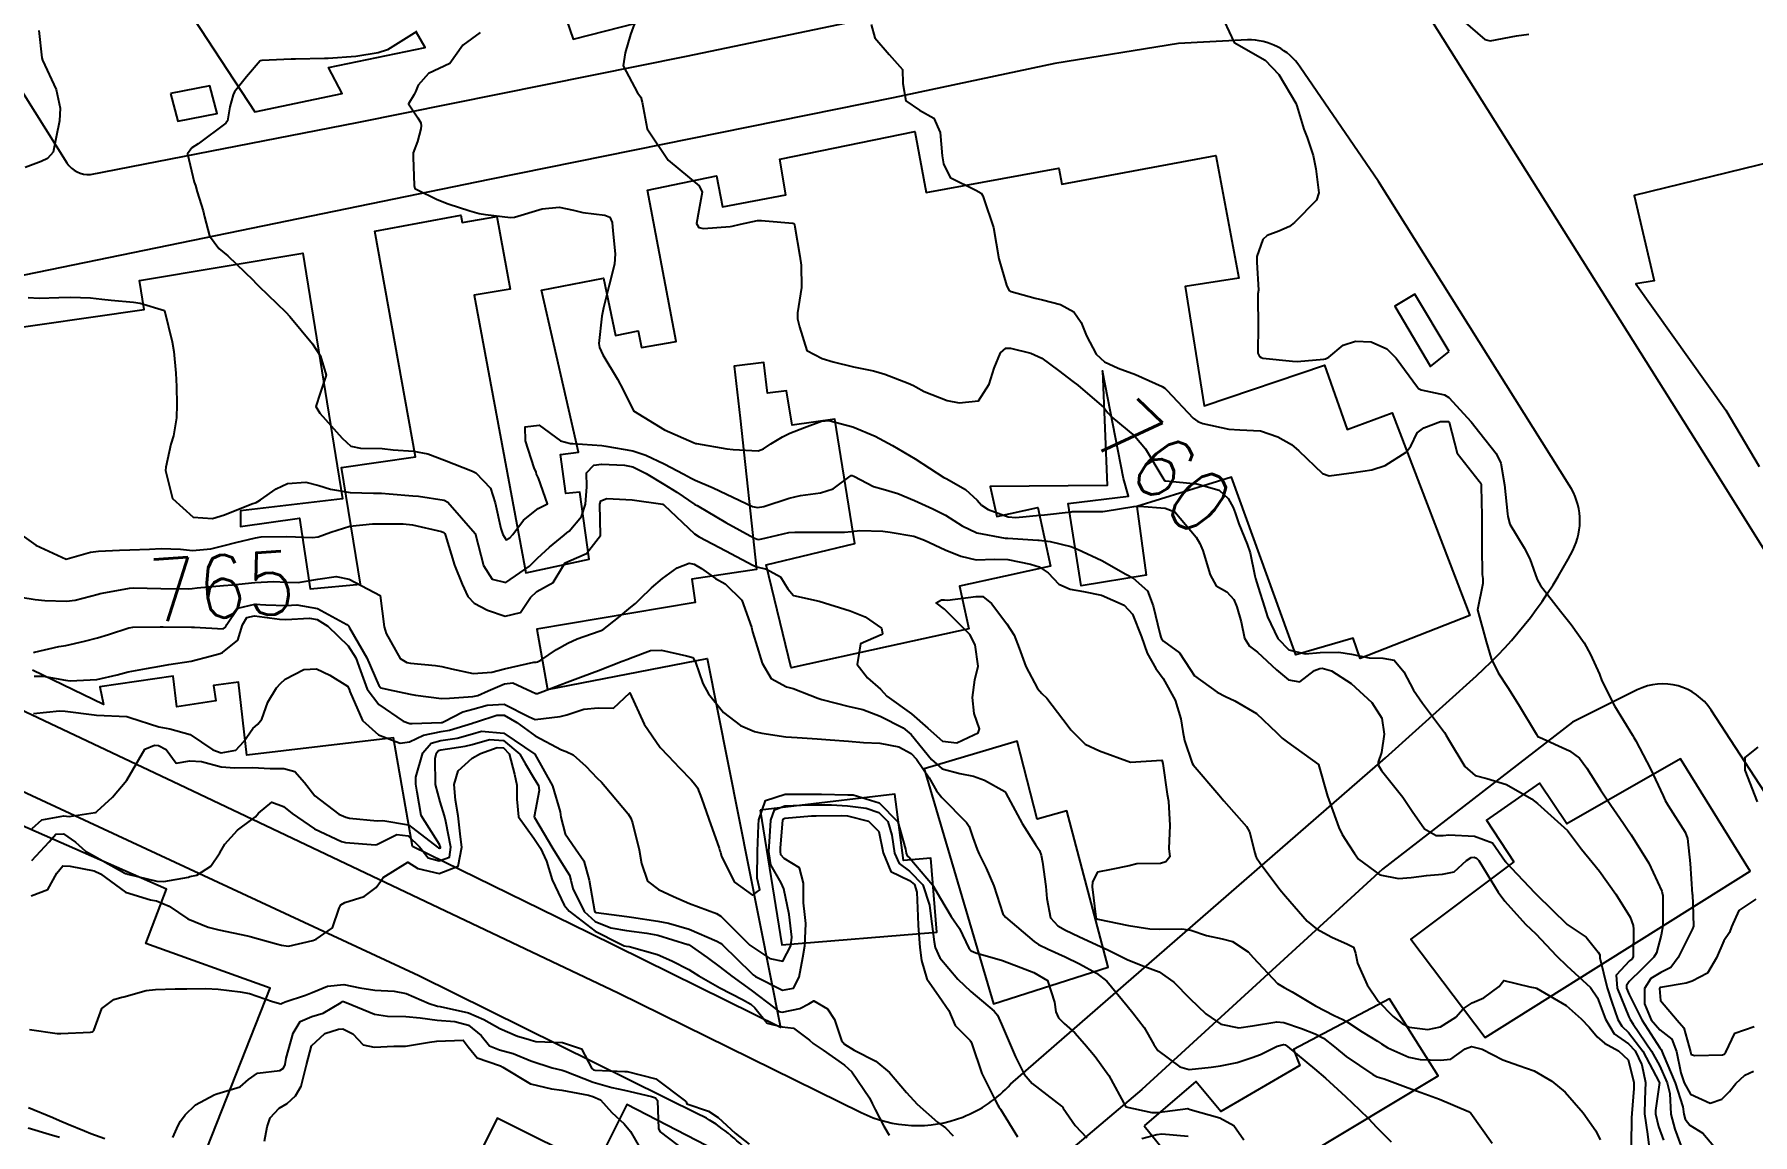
# Model space of a CAD drawing. Header units: metres. Extents: x 318500 to 325275, y 7408834 to 7428799.
# Drawn here: x 321971.7 to 322081.3, y 7422302.3 to 7422372.5 of the extents above; entities that cross this region are included whole.
import ezdxf
from ezdxf.enums import TextEntityAlignment as Align

# ---------------------------------------------------------------- set-up
doc = ezdxf.new("R2010")
doc.units = ezdxf.units.M
doc.header["$MEASUREMENT"] = 0
for name, color, linetype in [('Cotas', 45, 'Continuous'), ('Curvas de Nivel 1m', 11, 'Continuous'), ('Curvas de Nivel 5m', 15, 'Continuous'), ('Edificações', 30, 'Continuous'), ('Vias Primárias', 230, 'Continuous')]:
    doc.layers.add(name, color=color, linetype=linetype)
doc.styles.add('Style-STANDARD', font='STANDARD.shx')

msp = doc.modelspace()

# ---------------------------------------------------------------- linework, layer by layer
at = {"layer": 'Curvas de Nivel 1m', "flags": 128}
for points, elevation in [([(322025.08, 7422373.11), (322025.31, 7422372.26), (322026.21, 7422371.2), (322027.07, 7422370.24), (322027.09, 7422369.34), (322027.28, 7422368.24), (322028.16, 7422367.65), (322029.07, 7422367.13), (322029.48, 7422366.21), (322029.61, 7422364.73), (322029.69, 7422364.21), (322030.11, 7422363.35), (322031.74, 7422362.53), (322032.09, 7422362.35), (322032.2, 7422362.17), (322032.27, 7422361.99), (322032.88, 7422360.16), (322033.05, 7422359.16), (322033.22, 7422358.16), (322033.7, 7422356.47), (322033.86, 7422356.15), (322034.01, 7422356.07), (322035.53, 7422355.65), (322036, 7422355.53), (322037.14, 7422355.24), (322038, 7422354.77), (322038.47, 7422354.09), (322038.8, 7422353.25), (322039.42, 7422352.08), (322039.95, 7422351.58), (322040.83, 7422351.18), (322041.94, 7422350.77), (322043.64, 7422350.01), (322043.81, 7422349.9), (322043.93, 7422349.77), (322045.62, 7422347.99), (322045.91, 7422347.78), (322046.24, 7422347.65), (322047.9, 7422347.29), (322048.6, 7422347.25), (322049.9, 7422347.17), (322051.02, 7422346.8), (322051.89, 7422346.3), (322052.35, 7422345.9), (322053.86, 7422344.45), (322054.29, 7422344.31), (322055.87, 7422344.52), (322057.01, 7422344.7), (322057.87, 7422344.97), (322059.21, 7422345.81), (322059.5, 7422346.19), (322059.9, 7422347.04), (322060.33, 7422347.37), (322061.39, 7422347.78), (322061.91, 7422347.78), (322061.94, 7422347.74), (322062.45, 7422345.76), (322063.86, 7422343.97), (322063.96, 7422343.84), (322063.98, 7422343.75), (322063.99, 7422343.62), (322064.03, 7422341.75), (322064.03, 7422341.54), (322064.04, 7422339.75), (322064.06, 7422338.02), (322064.09, 7422337.75), (322064.09, 7422337.43), (322063.75, 7422335.75), (322064.3, 7422333.74), (322064.62, 7422332.65), (322065.07, 7422331.73), (322065.69, 7422330.79), (322066.38, 7422329.71), (322067.49, 7422327.84), (322067.59, 7422327.69), (322067.61, 7422327.66), (322067.64, 7422327.65), (322067.71, 7422327.62), (322069.63, 7422326.75), (322070.26, 7422326.3), (322070.73, 7422325.65), (322071.6, 7422324.27), (322072.03, 7422323.63), (322073.06, 7422322.12), (322073.41, 7422321.61), (322073.47, 7422321.52), (322073.56, 7422321.4), (322074.68, 7422319.6), (322075.51, 7422317.8), (322075.56, 7422317.59), (322075.57, 7422317.53), (322075.57, 7422315.59), (322075.47, 7422314.99), (322075.18, 7422313.87), (322075.01, 7422313.59), (322074.23, 7422312.82), (322073.44, 7422312.04), (322073.25, 7422311.79), (322073.26, 7422311.61), (322073.42, 7422311.21), (322074.23, 7422309.6), (322075.38, 7422307.81), (322075.48, 7422307.69), (322075.52, 7422307.59), (322075.59, 7422307.37), (322076.36, 7422305.57), (322076.85, 7422304.05), (322076.92, 7422303.57), (322077.01, 7422303.26), (322077.31, 7422302.88), (322078.13, 7422302.37), (322078.83, 7422301.54)], 759), ([(322047.6, 7422373.32), (322048.23, 7422371.96), (322050.21, 7422370.83), (322051.09, 7422369.92), (322052.17, 7422368.08), (322052.23, 7422367.91), (322052.67, 7422366.42), (322052.89, 7422365.9), (322053.27, 7422364.75), (322053.44, 7422363.89), (322053.63, 7422362.36), (322053.49, 7422361.89), (322052.08, 7422360.48), (322051.76, 7422360.22), (322051.07, 7422359.92), (322050.34, 7422359.65), (322050.06, 7422359.39), (322049.67, 7422358.31), (322049.68, 7422357.94), (322049.78, 7422356.16), (322049.75, 7422355.93), (322049.73, 7422355.65), (322049.77, 7422353.93), (322049.75, 7422352.14), (322049.84, 7422351.93), (322049.96, 7422351.85), (322050.06, 7422351.82), (322051.96, 7422351.62), (322052.25, 7422351.61), (322053.96, 7422351.76), (322054.06, 7422351.78), (322054.26, 7422351.88), (322055.18, 7422352.65), (322055.98, 7422352.91), (322056.96, 7422352.86), (322057.97, 7422352.41), (322058.57, 7422351.82), (322059.93, 7422349.97), (322060, 7422349.87), (322060.16, 7422349.8), (322061.64, 7422349.48), (322061.93, 7422349.31), (322063.36, 7422347.76), (322063.9, 7422347.04), (322064.94, 7422345.73), (322065.25, 7422345.11), (322065.48, 7422343.73), (322065.67, 7422341.89), (322065.69, 7422341.72), (322065.82, 7422341.22), (322066.74, 7422339.71), (322067.09, 7422339), (322067.56, 7422337.69), (322067.77, 7422337.3), (322069.06, 7422335.68), (322069.74, 7422334.82), (322070.55, 7422333.66), (322070.97, 7422332.91), (322071.53, 7422331.64), (322071.69, 7422331.23), (322072.49, 7422329.63), (322073.64, 7422327.76), (322073.73, 7422327.61), (322073.85, 7422327.39), (322074.8, 7422325.6), (322075.59, 7422323.89), (322075.73, 7422323.59), (322075.91, 7422323.26), (322077, 7422321.57), (322077.16, 7422321.17), (322077.33, 7422319.56), (322077.46, 7422317.61), (322077.47, 7422317.56), (322077.5, 7422316.99), (322077.53, 7422315.56), (322077.48, 7422315.4), (322076.56, 7422313.57), (322076.09, 7422312.94), (322075.45, 7422312.61), (322074.82, 7422312.22), (322074.4, 7422311.6), (322074.41, 7422310.61), (322074.84, 7422309.6), (322075.39, 7422308.95), (322076.16, 7422308.35), (322076.46, 7422307.57), (322076.72, 7422306.21), (322076.94, 7422305.57), (322077.34, 7422304.84), (322078.59, 7422304.28), (322079.34, 7422304.53), (322079.83, 7422305.03), (322080.23, 7422305.52), (322080.8, 7422306.07), (322081.36, 7422306.32)], 758), ([(322062.36, 7422373.77), (322064.23, 7422372.15), (322064.56, 7422372.07), (322066.24, 7422372.38), (322067.02, 7422372.49)], 757), ([(321971.96, 7422372.72), (321972.16, 7422370.97), (321972.2, 7422370.83), (321973.07, 7422368.96), (321973.34, 7422367.76), (321973.28, 7422366.95), (321973.08, 7422365.91), (321972.89, 7422364.96), (321972.52, 7422364.55), (321972.11, 7422364.37), (321971.1, 7422363.99)], 763), ([(321996.09, 7422372.65), (321994.21, 7422371.49), (321993.61, 7422371.29), (321992.2, 7422371.07), (321990.42, 7422370.94), (321990.2, 7422370.94), (321988.35, 7422370.9), (321988.2, 7422370.9), (321988.07, 7422370.89), (321986.2, 7422370.8), (321986.09, 7422370.78), (321985.21, 7422369.77), (321984.45, 7422368.81), (321984.36, 7422368.62), (321984.16, 7422367.85), (321984.01, 7422366.95), (321983.91, 7422366.81), (321982.13, 7422365.5), (321981.73, 7422365.24), (321981.46, 7422364.85), (321981.89, 7422363.04), (321981.96, 7422362.84), (321982.08, 7422362.42), (321982.45, 7422361.21), (321982.55, 7422360.83), (321982.86, 7422359.63), (321983.45, 7422358.82), (321984.03, 7422358.34), (321985.65, 7422356.79), (321985.82, 7422356.6), (321986.01, 7422356.41), (321987.72, 7422354.76), (321987.99, 7422354.48), (321989.42, 7422352.74), (321989.95, 7422351.95), (321990.3, 7422350.72), (321989.92, 7422349.59), (321989.65, 7422348.73), (321989.9, 7422348.31), (321991.33, 7422346.71), (321991.87, 7422346.19), (321992.5, 7422346.07), (321993.87, 7422346.06), (321994.57, 7422345.97), (321995.87, 7422345.89), (321996.79, 7422345.72), (321997.86, 7422345.31), (321999.64, 7422344.6), (321999.85, 7422344.49), (322000.79, 7422343.53), (322001.09, 7422342.58), (322001.45, 7422340.94), (322001.58, 7422340.57), (322001.79, 7422340.22), (322002.02, 7422340.34), (322002.2, 7422340.56), (322002.9, 7422341.47), (322003.83, 7422342.22), (322004.04, 7422342.32), (322004.42, 7422342.53), (322003.85, 7422344.16), (322003.73, 7422344.42), (322003.69, 7422344.54), (322003.58, 7422344.82), (322003.01, 7422346.55), (322003, 7422347.44), (322003.9, 7422347.54), (322005.26, 7422346.53), (322005.88, 7422346.37), (322006.03, 7422346.36), (322007.88, 7422346.24), (322008.15, 7422346.21), (322009.87, 7422345.91), (322010.7, 7422345.62), (322011.86, 7422345.08), (322013.12, 7422344.42), (322013.59, 7422344.16), (322013.85, 7422344.03), (322014.99, 7422343.54), (322015.84, 7422343.14), (322017.51, 7422342.36), (322017.83, 7422342.29), (322018.23, 7422342.35), (322019.84, 7422342.89), (322020.57, 7422343.05), (322021.84, 7422343.22), (322022.65, 7422343.48), (322023.74, 7422344.28), (322023.8, 7422344.33), (322023.85, 7422344.33), (322023.96, 7422344.28), (322025.21, 7422343.62), (322025.84, 7422343.46), (322026.78, 7422343.17), (322027.84, 7422342.73), (322029.01, 7422342.21), (322029.82, 7422341.8), (322030.88, 7422341.12), (322031.81, 7422340.67), (322033.61, 7422340.33), (322033.8, 7422340.32), (322035.71, 7422340.21), (322035.8, 7422340.2), (322036.5, 7422340.11), (322037.8, 7422339.8), (322038.24, 7422339.63), (322039.78, 7422338.91), (322041.32, 7422338.04), (322041.77, 7422337.8), (322042.7, 7422336.96), (322043.07, 7422336.02), (322043.49, 7422334.25), (322043.56, 7422334.01), (322043.6, 7422333.9), (322043.72, 7422333.76), (322044.74, 7422333.02), (322045.43, 7422331.98), (322045.69, 7422331.55), (322047.14, 7422330.51), (322047.67, 7422330.22), (322048.27, 7422329.95), (322049.66, 7422329.13), (322050.96, 7422327.91), (322051.3, 7422327.57), (322051.63, 7422327.31), (322053.62, 7422325.88), (322054.19, 7422323.87), (322054.53, 7422322.92), (322054.9, 7422321.86), (322055.11, 7422321.41), (322055.55, 7422320.77), (322055.9, 7422320.2), (322056.17, 7422319.84), (322057.53, 7422318.84), (322058.72, 7422318.61), (322059.52, 7422318.67), (322060.5, 7422318.81), (322061.53, 7422318.89), (322062.26, 7422319.03), (322063.05, 7422319.75), (322063.35, 7422319.95), (322063.54, 7422319.97), (322063.7, 7422319.91), (322063.84, 7422319.75), (322064.37, 7422318.89), (322065.07, 7422317.73), (322065.5, 7422317.17), (322066.82, 7422315.7), (322067.16, 7422315.37), (322067.47, 7422315.07), (322068.79, 7422313.68), (322069.45, 7422313.03), (322070.97, 7422311.65), (322071.42, 7422310.99), (322071.93, 7422309.63), (322072.47, 7422308.7), (322073.38, 7422308.07), (322073.82, 7422307.61), (322074.24, 7422306.73), (322074.47, 7422305.6), (322074.42, 7422304.51), (322074.41, 7422303.6), (322074.61, 7422302.29), (322074.69, 7422301.6)], 762), ([(322000.12, 7422372.6), (321999.03, 7422371.79), (321998.2, 7422370.62), (321996.84, 7422369.99), (321996.18, 7422369.24), (321996.01, 7422368.82), (321995.92, 7422368.65), (321995.55, 7422368.04), (321996.16, 7422367.16), (321996.35, 7422366.84), (321996.37, 7422366.65), (321996.35, 7422366.45), (321996.13, 7422365.64), (321995.85, 7422364.92), (321995.85, 7422364.65), (321995.91, 7422362.83), (321995.95, 7422362.65), (321996.04, 7422362.6), (321996.09, 7422362.58), (321997.39, 7422361.94), (321998.08, 7422361.66), (321999.47, 7422361.21), (322000.07, 7422361.05), (322000.46, 7422360.98), (322002.07, 7422360.8), (322002.32, 7422360.82), (322004.08, 7422361.34), (322005.16, 7422361.45), (322006.08, 7422361.25), (322006.68, 7422361.11), (322008.07, 7422360.95), (322008.4, 7422360.81), (322008.55, 7422360.48), (322008.6, 7422359.94), (322008.74, 7422358.48), (322008.7, 7422357.81), (322008.36, 7422356.48), (322008, 7422355.02), (322007.89, 7422354.49), (322007.7, 7422352.76), (322007.73, 7422352.49), (322007.95, 7422352.03), (322008.88, 7422350.48), (322009.25, 7422349.79), (322009.91, 7422348.46), (322011.89, 7422347.25), (322013.78, 7422346.41), (322013.88, 7422346.38), (322013.93, 7422346.36), (322015.87, 7422346.04), (322016.26, 7422345.99), (322017.87, 7422345.9), (322018.2, 7422346.03), (322018.66, 7422346.35), (322019.42, 7422346.8), (322019.89, 7422347.03), (322020.81, 7422347.4), (322021.9, 7422347.8), (322022.37, 7422347.83), (322023.9, 7422347.44), (322025.32, 7422346.83), (322025.88, 7422346.54), (322026.43, 7422346.24), (322027.87, 7422345.4), (322029.71, 7422344.2), (322029.85, 7422344.13), (322031.1, 7422343.44), (322031.84, 7422342.75), (322032.1, 7422342.44), (322032.53, 7422342.16), (322033.82, 7422341.7), (322034.31, 7422341.65), (322035.83, 7422341.79), (322036.12, 7422341.82), (322037.83, 7422342.01), (322037.9, 7422342.02), (322039.83, 7422342.03), (322039.86, 7422342.03), (322039.99, 7422342.06), (322041.83, 7422342.36), (322042.18, 7422342.38), (322043.83, 7422342.25), (322044.44, 7422342), (322045.81, 7422340.39), (322046.05, 7422339.99), (322046.24, 7422339.54), (322046.69, 7422337.98), (322047.09, 7422337.29), (322047.76, 7422336.91), (322048.21, 7422336.41), (322048.41, 7422335.95), (322048.68, 7422335), (322048.89, 7422333.94), (322049.21, 7422333.43), (322049.71, 7422333.06), (322050.94, 7422331.92), (322051.69, 7422331.28), (322052.42, 7422331.16), (322053.35, 7422331.89), (322053.7, 7422332.02), (322053.85, 7422332.03), (322054.45, 7422331.87), (322055.69, 7422331.05), (322057.02, 7422329.84), (322057.66, 7422328.85), (322057.81, 7422327.83), (322057.63, 7422326.66), (322057.42, 7422326.03), (322057.44, 7422325.83), (322057.62, 7422325.51), (322058.99, 7422323.81), (322059.58, 7422322.91), (322060.38, 7422321.79), (322061.12, 7422321.35), (322061.56, 7422321.35), (322061.93, 7422321.39), (322063.56, 7422321.31), (322064.71, 7422320.89), (322065.51, 7422319.72), (322065.54, 7422319.68), (322067.42, 7422317.69), (322067.51, 7422317.6), (322069.48, 7422315.67), (322070.69, 7422314.87), (322071.46, 7422313.92), (322071.56, 7422313.73), (322071.55, 7422313.64), (322071.56, 7422313.54), (322072.02, 7422311.63), (322072.33, 7422310.71), (322072.71, 7422309.62), (322072.97, 7422309.19), (322073.39, 7422308.78), (322074.3, 7422307.6), (322075.35, 7422305.61), (322075.36, 7422305.59), (322075.35, 7422305.45), (322075.1, 7422303.81), (322075.11, 7422303.59), (322075.31, 7422302.78), (322075.63, 7422301.91)], 761), ([(321971.29, 7422355.68), (321971.99, 7422355.64), (321973.25, 7422355.69), (321973.99, 7422355.7), (321975.26, 7422355.66), (321975.99, 7422355.59), (321976.59, 7422355.51), (321978, 7422355.39), (321978.43, 7422355.32), (321979.99, 7422354.86), (321980.48, 7422352.85), (321980.58, 7422352.23), (321980.7, 7422350.85), (321980.76, 7422350.01), (321980.78, 7422348.85), (321980.75, 7422348), (321980.56, 7422346.85), (321980.4, 7422346.33), (321980.08, 7422344.86), (321980.06, 7422344.64), (321980.49, 7422342.85), (321981.81, 7422341.66), (321983.04, 7422341.59), (321983.82, 7422341.82), (321985.55, 7422342.51), (321985.83, 7422342.61), (321985.95, 7422342.66), (321986.12, 7422342.78), (321987.12, 7422343.48), (321987.84, 7422343.82), (321989, 7422343.9), (321989.84, 7422343.7), (321990.58, 7422343.46), (321991.84, 7422343.25), (321993.32, 7422343.2), (321993.84, 7422343.19), (321994.32, 7422343.15), (321995.83, 7422343.04), (321996.2, 7422343.01), (321997.83, 7422342.75), (321998.06, 7422342.62), (321999.8, 7422340.63), (321999.82, 7422340.6), (321999.83, 7422340.57), (322000.34, 7422338.59), (322000.9, 7422337.72), (322001.76, 7422337.51), (322003.28, 7422338.55), (322003.52, 7422338.79), (322003.78, 7422339.05), (322004.56, 7422339.76), (322005.48, 7422340.52), (322005.66, 7422340.66), (322005.8, 7422340.77), (322006.6, 7422341.72), (322006.84, 7422342.5), (322006.93, 7422343.6), (322006.91, 7422344.5), (322007.37, 7422344.99), (322007.86, 7422345.06), (322009.34, 7422344.99), (322009.86, 7422344.88), (322010.71, 7422344.45), (322011.84, 7422343.78), (322012.68, 7422343.27), (322013.83, 7422342.48), (322013.87, 7422342.45), (322013.96, 7422342.41), (322015.81, 7422341.32), (322017.59, 7422340.36), (322017.8, 7422340.27), (322017.91, 7422340.25), (322018.37, 7422340.35), (322019.81, 7422340.68), (322020.2, 7422340.72), (322021.81, 7422340.71), (322023.38, 7422340.71), (322023.81, 7422340.75), (322024.35, 7422340.81), (322025.81, 7422340.78), (322026.28, 7422340.72), (322027.8, 7422340.45), (322028.47, 7422340.21), (322029.79, 7422339.59), (322030.79, 7422339.18), (322031.78, 7422338.95), (322032.94, 7422338.99), (322033.78, 7422338.96), (322035.23, 7422338.68), (322035.78, 7422338.51), (322036.36, 7422338.11), (322037.05, 7422337.39), (322037.76, 7422337.07), (322038.61, 7422336.93), (322039.76, 7422336.69), (322041.22, 7422336.05), (322041.74, 7422335.47), (322042.32, 7422334.03), (322042.69, 7422333), (322043.23, 7422332.02), (322043.69, 7422331.37), (322044.46, 7422330), (322044.83, 7422328.81), (322044.96, 7422327.99), (322045.07, 7422327.42), (322045.56, 7422325.98), (322045.62, 7422325.87), (322047.25, 7422323.96), (322047.58, 7422323.57), (322049.01, 7422321.94), (322049.21, 7422321.58), (322049.54, 7422320.24), (322049.62, 7422320.01), (322049.65, 7422319.93), (322049.88, 7422319.58), (322051.15, 7422317.91), (322051.5, 7422317.49), (322052.89, 7422315.89), (322053.48, 7422315.41), (322054.47, 7422314.86), (322055.47, 7422314.43), (322055.84, 7422314.22), (322055.97, 7422313.84), (322056.1, 7422313.2), (322056.71, 7422311.83), (322057.41, 7422310.79), (322058.37, 7422309.81), (322058.94, 7422309.35), (322059.39, 7422309.12), (322060.59, 7422308.98), (322061.39, 7422309.14), (322062.38, 7422309.76), (322062.85, 7422310.3), (322063.41, 7422310.68), (322064.16, 7422310.99), (322065.13, 7422311.72), (322065.26, 7422311.9), (322065.44, 7422312.11), (322067.1, 7422311.69), (322067.43, 7422311.64), (322067.51, 7422311.61), (322069.41, 7422310.5), (322070.36, 7422309.66), (322070.87, 7422309.12), (322071.39, 7422308.51), (322071.85, 7422308.1), (322072.76, 7422307.62), (322073.37, 7422307.04), (322073.73, 7422305.61), (322073.73, 7422305.22), (322073.59, 7422303.61), (322073.58, 7422303.34), (322073.55, 7422301.61)], 763), ([(321970.23, 7422340.99), (321971.78, 7422339.89), (321973.72, 7422338.99), (321973.77, 7422339), (321975.27, 7422339.44), (321975.78, 7422339.5), (321977.11, 7422339.57), (321977.78, 7422339.59), (321979.02, 7422339.63), (321979.78, 7422339.68), (321981.01, 7422339.62), (321981.78, 7422339.54), (321982.95, 7422339.65), (321983.79, 7422339.86), (321984.54, 7422340.05), (321985.79, 7422340.36), (321986.16, 7422340.41), (321987.8, 7422340.43), (321989.44, 7422340.38), (321989.8, 7422340.42), (321990.6, 7422340.72), (321991.81, 7422341.1), (321993.26, 7422341.24), (321993.81, 7422341.24), (321995.22, 7422341.25), (321995.81, 7422341.18), (321997.67, 7422340.75), (321997.8, 7422340.7), (321997.87, 7422340.62), (321997.92, 7422340.49), (321998.48, 7422338.61), (321998.97, 7422337.4), (321999.34, 7422336.6), (321999.74, 7422336.18), (322000.6, 7422335.73), (322001.73, 7422335.35), (322002.71, 7422335.58), (322003.33, 7422336.55), (322003.75, 7422336.93), (322004.79, 7422337.5), (322005.39, 7422338.52), (322005.55, 7422338.75), (322005.78, 7422338.87), (322006.92, 7422339.36), (322007.8, 7422340.49), (322007.77, 7422342.49), (322007.83, 7422342.72), (322008.2, 7422342.85), (322009.83, 7422342.78), (322011.78, 7422342.49), (322011.83, 7422342.47), (322011.85, 7422342.46), (322011.87, 7422342.44), (322013.8, 7422340.61), (322014.09, 7422340.41), (322015.79, 7422339.53), (322017.52, 7422338.61), (322017.77, 7422338.51), (322018.39, 7422338.35), (322019.29, 7422337.86), (322019.76, 7422337.1), (322020.11, 7422336.68), (322021.75, 7422336.3), (322023.74, 7422335.7), (322024.69, 7422335.31), (322025.73, 7422334.59), (322025.79, 7422334.25), (322025.77, 7422334.2), (322025.72, 7422334.16), (322024.4, 7422333.58), (322024.17, 7422332.27), (322024.83, 7422331.41), (322025.67, 7422330.7), (322025.87, 7422330.45), (322026.08, 7422330.24), (322027.65, 7422329.11), (322028.69, 7422328.21), (322029.63, 7422327.37), (322030.54, 7422327.27), (322031.63, 7422327.78), (322031.89, 7422327.91), (322031.98, 7422328.16), (322031.65, 7422329.14), (322031.53, 7422330.17), (322031.68, 7422331.29), (322031.9, 7422332.17), (322031.71, 7422333.53), (322031.36, 7422334.18), (322029.74, 7422335.79), (322029.21, 7422336.21), (322029.56, 7422336.39), (322029.75, 7422336.39), (322029.94, 7422336.38), (322031.75, 7422336.6), (322032.2, 7422336.61), (322032.75, 7422336.15), (322033.73, 7422334.87), (322034.2, 7422334.14), (322034.52, 7422333.32), (322034.94, 7422332.13), (322035.68, 7422330.74), (322035.97, 7422330.41), (322036.28, 7422330.11), (322037.64, 7422328.33), (322037.82, 7422328.09), (322038.73, 7422327.18), (322039.63, 7422326.75), (322041.62, 7422326.04), (322043.62, 7422326.17), (322043.65, 7422326.04), (322043.66, 7422326.01), (322043.67, 7422325.95), (322043.96, 7422324), (322044.04, 7422323.55), (322044.12, 7422322), (322044.07, 7422320.53), (322044.12, 7422320), (322043.87, 7422319.67), (322043.53, 7422319.57), (322042.02, 7422319.55), (322041.53, 7422319.43), (322040.39, 7422319.19), (322039.52, 7422319.01), (322039.19, 7422318.39), (322039.18, 7422318.07), (322039.41, 7422316.14), (322039.43, 7422316.06), (322039.46, 7422316.04), (322039.48, 7422316.03), (322039.53, 7422316.01), (322041.48, 7422315.61), (322042.85, 7422315.4), (322043.47, 7422315.38), (322044.89, 7422315.4), (322045.47, 7422315.31), (322046.46, 7422314.98), (322047.47, 7422314.77), (322048.12, 7422314.6), (322049.12, 7422313.94), (322049.45, 7422313.57), (322050.99, 7422311.91), (322051.43, 7422311.65), (322051.93, 7422311.38), (322053.41, 7422310.49), (322054.6, 7422309.86), (322055.16, 7422309.62), (322055.4, 7422309.49), (322056.39, 7422308.83), (322057.38, 7422308.24), (322057.63, 7422308.07), (322058.03, 7422307.81), (322059.37, 7422307.21), (322060.1, 7422307.06), (322061.37, 7422307.01), (322062.05, 7422307.08), (322062.96, 7422307.75), (322063.38, 7422307.89), (322064.06, 7422307.73), (322065.37, 7422307.05), (322066.4, 7422306.67), (322067.36, 7422306.34), (322068.5, 7422305.67), (322069.34, 7422304.97), (322070.49, 7422303.65), (322071.31, 7422302.5), (322071.59, 7422301.93)], 764), ([(321971.63, 7422333.03), (321971.69, 7422333.05), (321973.24, 7422333.41), (321973.7, 7422333.49), (321974.88, 7422333.75), (321975.71, 7422333.96), (321976.42, 7422334.19), (321977.72, 7422334.6), (321977.97, 7422334.64), (321979.72, 7422334.67), (321979.91, 7422334.67), (321981.72, 7422334.66), (321981.9, 7422334.66), (321983.72, 7422334.55), (321983.88, 7422334.64), (321983.96, 7422334.81), (321984.67, 7422335.86), (321985.74, 7422336.11), (321986.45, 7422336.07), (321987.74, 7422336.04), (321988.42, 7422336.07), (321989.74, 7422335.85), (321991.61, 7422334.81), (321991.72, 7422334.74), (321991.75, 7422334.7), (321991.8, 7422334.61), (321992.9, 7422332.69), (321993.67, 7422330.93), (321993.78, 7422330.78), (321994.25, 7422330.67), (321995.67, 7422330.38), (321996, 7422330.31), (321997.66, 7422330.1), (321998.16, 7422330.12), (321999.66, 7422330.23), (321999.97, 7422330.29), (322000.63, 7422330.59), (322001.67, 7422331.04), (322002.21, 7422331.1), (322003.4, 7422330.54), (322003.67, 7422330.42), (322003.79, 7422330.42), (322004.13, 7422330.54), (322005.24, 7422330.96), (322005.68, 7422331.13), (322006.69, 7422331.52), (322007.68, 7422331.89), (322009.18, 7422332.47), (322009.54, 7422332.61), (322009.69, 7422332.67), (322010.99, 7422333.16), (322011.7, 7422333.19), (322013.29, 7422332.83), (322013.69, 7422332.72), (322013.87, 7422332.41), (322014.34, 7422331.06), (322014.69, 7422330.39), (322015.65, 7422329.21), (322016.73, 7422328.37), (322017.63, 7422328), (322018.1, 7422327.89), (322019.63, 7422327.66), (322020.35, 7422327.6), (322021.63, 7422327.52), (322022.46, 7422327.46), (322023.63, 7422327.37), (322024.59, 7422327.3), (322025.62, 7422327.24), (322026.84, 7422327.02), (322027.62, 7422326.58), (322027.97, 7422326.22), (322028.78, 7422325.03), (322029.25, 7422324.2), (322029.58, 7422323.79), (322031.16, 7422322.18), (322031.32, 7422321.93), (322031.55, 7422321.23), (322031.84, 7422320.46), (322031.97, 7422320.16), (322032.41, 7422319.27), (322032.89, 7422318.15), (322033.48, 7422316.35), (322033.65, 7422316.14), (322035.46, 7422314.59), (322035.75, 7422314.4), (322036.36, 7422314.11), (322037.45, 7422313.61), (322038.36, 7422313.16), (322039.44, 7422312.57), (322040.11, 7422312.05), (322041.41, 7422310.49), (322041.77, 7422310.03), (322042.48, 7422309.11), (322043.11, 7422308.01), (322043.37, 7422307.64), (322044.76, 7422306.59), (322045.36, 7422306.43), (322046.76, 7422306.57), (322047.36, 7422306.65), (322048.43, 7422306.87), (322049.37, 7422307.19), (322049.91, 7422307.39), (322050.97, 7422307.91), (322051.38, 7422308.01), (322051.48, 7422307.99), (322051.64, 7422307.9), (322053.36, 7422306.46), (322054.06, 7422305.87), (322055.33, 7422304.7), (322056.22, 7422303.84), (322056.79, 7422303.3), (322057.31, 7422302.74), (322058.24, 7422301.81)], 766), ([(321971.68, 7422331.53), (321972.25, 7422331.53), (321973.67, 7422331.26), (321973.96, 7422331.23), (321975.67, 7422331.32), (321976.97, 7422331.61), (321977.68, 7422331.81), (321978.83, 7422332.02), (321979.68, 7422332.17), (321980.27, 7422332.27), (321981.69, 7422332.48), (321982.98, 7422332.82), (321983.53, 7422332.97), (321983.69, 7422333.03), (321984.67, 7422333.83), (321984.97, 7422334.79), (321985.24, 7422335.27), (321985.73, 7422335.37), (321987.33, 7422335.16), (321987.73, 7422335.14), (321989.24, 7422335.22), (321989.73, 7422335.14), (321990.41, 7422334.72), (321991.7, 7422333.45), (321992.2, 7422332.69), (321992.5, 7422331.87), (321992.91, 7422330.69), (321993.66, 7422329.71), (321995.22, 7422328.66), (321995.64, 7422328.5), (321995.79, 7422328.5), (321997.64, 7422328.56), (321997.7, 7422328.56), (321997.83, 7422328.62), (321999.01, 7422329.25), (321999.65, 7422329.42), (322000.57, 7422329.67), (322001.66, 7422329.74), (322003.26, 7422328.93), (322003.64, 7422328.76), (322005.22, 7422328.95), (322005.65, 7422329.06), (322006.75, 7422329.41), (322007.66, 7422329.5), (322008.64, 7422329.49), (322009.67, 7422330.46), (322010.59, 7422328.45), (322011.62, 7422326.98), (322012.11, 7422326.43), (322012.85, 7422325.67), (322013.59, 7422324.9), (322013.83, 7422324.64), (322013.99, 7422324.4), (322014.24, 7422323.74), (322014.71, 7422322.39), (322015.37, 7422320.54), (322015.42, 7422320.38), (322015.45, 7422320.3), (322015.53, 7422320.01), (322016.35, 7422318.37), (322017.5, 7422317.55), (322017.96, 7422317.89), (322017.86, 7422318.35), (322017.8, 7422318.64), (322017.81, 7422320.36), (322017.89, 7422322.02), (322017.9, 7422322.35), (322018.34, 7422323.58), (322019.58, 7422323.99), (322019.91, 7422324), (322021.59, 7422323.99), (322021.9, 7422323.99), (322023.59, 7422323.96), (322023.92, 7422323.94), (322025.58, 7422323.45), (322026.78, 7422322.23), (322027.27, 7422320.49), (322027.3, 7422320.22), (322027.37, 7422320.06), (322027.53, 7422319.91), (322028.98, 7422318.21), (322029.5, 7422317.33), (322030.18, 7422316.19), (322030.71, 7422315.42), (322031.31, 7422314.17), (322031.46, 7422314), (322031.75, 7422313.87), (322033.45, 7422313.38), (322034.63, 7422312.94), (322035.44, 7422312.61), (322036.33, 7422312.11), (322036.77, 7422310.73), (322036.86, 7422310.1), (322037.02, 7422309.72), (322037.39, 7422309.35), (322038.06, 7422308.76), (322038.68, 7422308.07), (322039.37, 7422307.26), (322040.23, 7422306.05), (322041.32, 7422304.04), (322042.97, 7422303.67), (322043.32, 7422303.68), (322045.27, 7422303.93), (322045.32, 7422303.92), (322045.42, 7422303.88), (322047.31, 7422303.34), (322048.21, 7422302.85), (322048.85, 7422301.94)], 767), ([(321971.64, 7422329.14), (321973.28, 7422329.32), (321973.65, 7422329.29), (321975.51, 7422329.05), (321975.64, 7422329.03), (321977.59, 7422328.94), (321977.64, 7422328.93), (321977.78, 7422328.89), (321979.63, 7422328.3), (321980.32, 7422328.16), (321981.62, 7422327.8), (321983.08, 7422326.82), (321983.61, 7422326.64), (321984.53, 7422326.8), (321985.05, 7422327.36), (321985.63, 7422328.19), (321985.95, 7422328.46), (321986.19, 7422328.77), (321986.57, 7422329.86), (321987.13, 7422330.77), (321987.39, 7422331.05), (321987.68, 7422331.33), (321988.88, 7422331.94), (321989.68, 7422331.99), (321990.54, 7422331.58), (321991.67, 7422330.88), (321991.76, 7422330.7), (321991.82, 7422330.54), (321992.61, 7422328.69), (321993.63, 7422327.78), (321995.03, 7422327.25), (321995.62, 7422327.34), (321996.51, 7422327.75), (321997.63, 7422328), (321998.17, 7422328.08), (321999.64, 7422328.52), (321999.69, 7422328.54), (321999.9, 7422328.6), (322001.2, 7422329.03), (322001.65, 7422329.03), (322002.47, 7422328.56), (322003.63, 7422327.71), (322005.32, 7422326.82), (322005.61, 7422326.71), (322006.05, 7422326.51), (322006.87, 7422325.77), (322007.6, 7422325.02), (322007.86, 7422324.76), (322008.11, 7422324.48), (322009.56, 7422322.73), (322009.73, 7422322.46), (322009.84, 7422322.17), (322010.27, 7422320.45), (322010.41, 7422319.56), (322010.8, 7422318.45), (322011.5, 7422317.92), (322012.46, 7422317.46), (322013.49, 7422317.01), (322015.2, 7422316.38), (322015.48, 7422316.2), (322017.33, 7422314.36), (322017.45, 7422314.27), (322018.6, 7422313.5), (322019.44, 7422313.33), (322019.95, 7422314.32), (322020.01, 7422314.87), (322019.84, 7422316.32), (322019.5, 7422317.95), (322019.33, 7422318.33), (322018.67, 7422319.49), (322018.55, 7422320.34), (322018.6, 7422321.29), (322018.66, 7422322.34), (322018.91, 7422323), (322019.57, 7422323.24), (322020.6, 7422323.29), (322021.58, 7422323.31), (322022.55, 7422323.31), (322023.57, 7422323.25), (322024.75, 7422323.09), (322025.57, 7422322.82), (322026.13, 7422322.24), (322026.4, 7422321.38), (322026.56, 7422320.23), (322026.85, 7422319.56), (322027.52, 7422319.08), (322028.36, 7422318.21), (322028.79, 7422316.91), (322028.87, 7422316.21), (322029.09, 7422314.58), (322029.16, 7422314.2), (322029.45, 7422313.55), (322030.6, 7422312.18), (322031.42, 7422311.4), (322032.91, 7422310.15), (322033.13, 7422309.88), (322033.39, 7422309.31), (322033.89, 7422308.13), (322034.27, 7422307.23), (322034.83, 7422306.13), (322035.34, 7422305.54), (322037.22, 7422304.09), (322037.27, 7422304.04), (322037.32, 7422303.96), (322038.09, 7422302.86), (322038.83, 7422302.07)], 768), ([(321971.49, 7422317.5), (321972.55, 7422317.9), (321973.12, 7422318.95), (321973.51, 7422319.43), (321973.97, 7422319.39), (321975.51, 7422319.1), (321975.91, 7422318.91), (321977.49, 7422317.73), (321979.1, 7422317.25), (321979.48, 7422317.18), (321980.29, 7422316.85), (321981.47, 7422316.04), (321982.78, 7422315.5), (321983.46, 7422315.33), (321985.28, 7422314.96), (321985.45, 7422314.92), (321985.99, 7422314.77), (321987.14, 7422314.45), (321987.45, 7422314.36), (321987.89, 7422314.3), (321989.45, 7422314.65), (321989.67, 7422314.73), (321990.7, 7422315.47), (321991.14, 7422316.71), (321991.24, 7422316.94), (321991.49, 7422317.07), (321992.72, 7422317.46), (321993.5, 7422318.04), (321993.76, 7422318.42), (321993.93, 7422318.67), (321995.52, 7422319.66), (321996.14, 7422319.26), (321997.51, 7422318.92), (321998.72, 7422319.4), (321998.95, 7422320.61), (321998.87, 7422321.27), (321998.73, 7422322.61), (321998.56, 7422323.62), (321998.47, 7422324.61), (321998.73, 7422325.48), (321999.61, 7422326.3), (322000.15, 7422326.59), (322001.21, 7422326.98), (322001.62, 7422326.95), (322001.98, 7422326.56), (322002.31, 7422325.27), (322002.46, 7422324.56), (322002.46, 7422323.68), (322002.57, 7422322.55), (322003.54, 7422321.18), (322003.98, 7422320.54), (322004.35, 7422319.71), (322004.73, 7422318.53), (322005.49, 7422316.9), (322005.8, 7422316.52), (322007.46, 7422315.25), (322009.02, 7422314.47), (322009.31, 7422314.32), (322009.45, 7422314.29), (322009.63, 7422314.28), (322011.44, 7422313.76), (322012.36, 7422313.35), (322013.43, 7422312.8), (322013.68, 7422312.66), (322014.07, 7422312.4), (322015.42, 7422311.63), (322016.87, 7422310.9), (322017.4, 7422310.59), (322017.64, 7422310.36), (322018.44, 7422309.39), (322019.39, 7422309.14), (322020.12, 7422309.06), (322021.14, 7422308.3), (322021.38, 7422308.08), (322022, 7422307.66), (322023.36, 7422306.71), (322023.83, 7422306.27), (322024.97, 7422304.61), (322025.14, 7422304.25), (322025.19, 7422304.12), (322025.32, 7422303.87), (322025.87, 7422302.81), (322026.22, 7422302.24)], 771), ([(321971.54, 7422321.81), (321972.17, 7422322.35), (321973.56, 7422322.61), (321973.91, 7422322.57), (321975.56, 7422322.83), (321975.62, 7422322.85), (321975.7, 7422322.91), (321976.66, 7422323.81), (321977.59, 7422324.89), (321978.74, 7422326.87), (321979.35, 7422327.12), (321979.61, 7422327.09), (321980.1, 7422326.85), (321980.73, 7422325.98), (321981.6, 7422326.12), (321982.35, 7422326.07), (321983.6, 7422325.73), (321984.47, 7422325.67), (321985.6, 7422325.7), (321986.73, 7422325.63), (321987.6, 7422325.63), (321988.3, 7422325.45), (321988.91, 7422324.74), (321989.58, 7422323.88), (321991.12, 7422322.71), (321991.56, 7422322.52), (321991.79, 7422322.47), (321993.55, 7422322.29), (321993.91, 7422322.32), (321995.55, 7422322.03), (321997.4, 7422320.62), (321997.46, 7422320.56), (321997.53, 7422320.54), (321997.59, 7422320.56), (321997.6, 7422320.62), (321997.53, 7422320.79), (321996.36, 7422322.64), (321996.1, 7422324.13), (321996.02, 7422324.64), (321996.02, 7422325.07), (321996.47, 7422326.64), (321997, 7422327.25), (321997.62, 7422327.42), (321998.66, 7422327.57), (321999.63, 7422327.84), (322000.21, 7422328.01), (322001.63, 7422327.89), (322003.61, 7422326.54), (322004.74, 7422324.53), (322005.23, 7422322.86), (322005.27, 7422322.52), (322005.54, 7422321.46), (322006.2, 7422320.51), (322006.75, 7422319.73), (322007.09, 7422318.5), (322007.42, 7422316.55), (322007.44, 7422316.49), (322007.48, 7422316.46), (322007.53, 7422316.44), (322009.48, 7422316.19), (322009.78, 7422316.15), (322011.47, 7422315.89), (322012.14, 7422315.76), (322013.46, 7422315.37), (322015.23, 7422314.61), (322015.45, 7422314.49), (322015.59, 7422314.38), (322017.43, 7422312.57), (322017.55, 7422312.47), (322017.7, 7422312.36), (322019.42, 7422311.49), (322020.12, 7422311.62), (322020.47, 7422312.31), (322020.71, 7422313.57), (322020.83, 7422314.31), (322020.9, 7422315.74), (322020.85, 7422316.31), (322020.75, 7422317.05), (322020.75, 7422318.31), (322020.5, 7422319.3), (322019.53, 7422319.89), (322019.31, 7422320.12), (322019.28, 7422320.33), (322019.29, 7422320.57), (322019.43, 7422322.33), (322019.47, 7422322.42), (322019.56, 7422322.46), (322021.26, 7422322.61), (322021.56, 7422322.62), (322023.21, 7422322.64), (322023.56, 7422322.61), (322024.9, 7422322.26), (322025.55, 7422321.61), (322025.83, 7422320.25), (322026.33, 7422319.05), (322027.51, 7422318.48), (322027.84, 7422318.22), (322027.98, 7422317.73), (322028.05, 7422316.21), (322028.07, 7422315.62), (322028.17, 7422314.21), (322028.29, 7422313.37), (322028.63, 7422312.21), (322029.41, 7422311.09), (322030.02, 7422310.19), (322030.44, 7422309.23), (322031.38, 7422308.27), (322031.43, 7422308.22), (322031.45, 7422308.17), (322031.49, 7422308.06), (322032.14, 7422306.16), (322032.96, 7422304.51), (322033.16, 7422304.14), (322033.22, 7422304.04), (322033.32, 7422303.89), (322034.41, 7422302.13)], 769), ([(322081.63, 7422326.99), (322080.81, 7422326.34), (322080.82, 7422325.52), (322081.59, 7422323.51)], 757), ([(322081.51, 7422317.29), (322080.43, 7422316.58), (322079.96, 7422315.53), (322079.84, 7422315.16), (322079.47, 7422314.63), (322079, 7422313.54), (322078.42, 7422312.57), (322077.44, 7422312.07), (322077.06, 7422311.94), (322075.43, 7422311.65), (322075.39, 7422311.63), (322075.37, 7422311.59), (322075.42, 7422310.82), (322076.5, 7422309.57), (322076.92, 7422309.09), (322077.35, 7422307.56), (322077.38, 7422307.38), (322077.61, 7422307.32), (322079.38, 7422307.35), (322079.5, 7422307.41), (322079.6, 7422307.53), (322080.17, 7422308.75), (322081.4, 7422309.17)], 757), ([(321971.37, 7422308.97), (321973.15, 7422308.73), (321973.37, 7422308.72), (321975.27, 7422308.81), (321975.37, 7422308.83), (321975.42, 7422308.85), (321975.48, 7422308.91), (321975.98, 7422310.31), (321976.76, 7422310.9), (321977.27, 7422311.03), (321977.4, 7422311.07), (321978.82, 7422311.46), (321979.41, 7422311.53), (321980.67, 7422311.58), (321981.41, 7422311.58), (321982.63, 7422311.6), (321983.41, 7422311.55), (321984.81, 7422311.39), (321985.41, 7422311.27), (321986.87, 7422310.76), (321987.4, 7422310.62), (321987.5, 7422310.65), (321987.69, 7422310.75), (321988.98, 7422311.16), (321989.41, 7422311.33), (321990.38, 7422311.75), (321991.42, 7422311.84), (321992.46, 7422311.64), (321993.41, 7422311.49), (321994.65, 7422311.42), (321995.41, 7422311.27), (321996.87, 7422310.63), (321997.4, 7422310.46), (321997.58, 7422310.44), (321999.39, 7422310.04), (322000.36, 7422309.61), (322001.38, 7422309.05), (322002.5, 7422308.55), (322003.18, 7422308.35), (322003.37, 7422308.29), (322003.68, 7422308.22), (322005.37, 7422308.15), (322006.6, 7422307.74), (322007.24, 7422306.49), (322007.35, 7422306.41), (322007.45, 7422306.38), (322009.35, 7422306.3), (322009.51, 7422306.29), (322011.34, 7422305.82), (322013.22, 7422304.41), (322013.26, 7422304.35), (322013.32, 7422304.24), (322014.7, 7422303.77), (322015.31, 7422303.36), (322016.39, 7422302.37), (322017.29, 7422301.65)], 772), ([(321980.52, 7422302.08), (321980.85, 7422302.84), (321981.01, 7422303.12), (321981.3, 7422303.53), (321981.97, 7422304.16), (321983.15, 7422304.81), (321983.27, 7422304.86), (321983.32, 7422304.88), (321984.81, 7422305.31), (321985.34, 7422305.78), (321985.93, 7422306.18), (321987.34, 7422306.37), (321987.59, 7422306.5), (321987.68, 7422306.75), (321987.76, 7422307.15), (321988.19, 7422308.74), (321988.64, 7422309.48), (321989.39, 7422309.8), (321990.1, 7422310.01), (321991.25, 7422310.7), (321991.34, 7422310.76), (321991.4, 7422310.76), (321991.58, 7422310.7), (321993.39, 7422309.96), (321994.21, 7422309.83), (321995.39, 7422309.81), (321996.3, 7422309.73), (321997.38, 7422309.58), (321998.51, 7422309.48), (321999.38, 7422309.26), (322000.19, 7422308.59), (322000.72, 7422307.94), (322001.36, 7422307.67), (322002.24, 7422307.44), (322003.35, 7422306.98), (322004.72, 7422306.53), (322005.35, 7422306.38), (322005.54, 7422306.32), (322007.34, 7422305.61), (322008.53, 7422305.27), (322009.33, 7422305.11), (322011.06, 7422304.71), (322011.32, 7422304.61), (322011.45, 7422304.44), (322011.51, 7422302.64), (322011.6, 7422302.44), (322013.28, 7422301.17)], 773), ([(321986.36, 7422301.85), (321986.54, 7422302.76), (321986.73, 7422303.33), (321987.31, 7422303.96), (321987.81, 7422304.25), (321988.34, 7422304.74), (321988.7, 7422305.37), (321989.04, 7422306.73), (321989.36, 7422307.93), (321990.21, 7422308.72), (321991.08, 7422309), (321991.37, 7422309.01), (321992.01, 7422308.69), (321992.67, 7422307.99), (321993.36, 7422307.84), (321994.62, 7422307.92), (321995.36, 7422307.92), (321996.9, 7422308.16), (321997.37, 7422308.24), (321999.05, 7422308.29), (321999.36, 7422307.87), (321999.94, 7422307.17), (322001.35, 7422306.67), (322001.43, 7422306.65), (322001.57, 7422306.57), (322003.33, 7422305.51), (322004.67, 7422305.18), (322005.33, 7422305.1), (322007.03, 7422304.79), (322007.32, 7422304.71), (322007.8, 7422304.48), (322008.53, 7422303.69), (322009.31, 7422302.96), (322009.71, 7422302.46), (322010.36, 7422301.37)], 774), ([(321971.31, 7422303.99), (321972.87, 7422303.37), (321973.29, 7422303.17), (321973.84, 7422302.93), (321974.89, 7422302.52), (321975.28, 7422302.33), (321976.18, 7422302.01)], 773), ([(321971.29, 7422302.7), (321972.62, 7422302.29), (321973.28, 7422302.11)], 774), ([(322042.35, 7422302.02), (322043.3, 7422302.28), (322043.61, 7422302.31), (322045.3, 7422302.17)], 768)]:
    msp.add_lwpolyline(points, dxfattribs=dict(at, elevation=elevation))
at = {"layer": 'Curvas de Nivel 5m', "flags": 128}
for points, elevation in [([(322010.24, 7422373.94), (322009.72, 7422372.47), (322009.38, 7422371.3), (322009.25, 7422370.47), (322010.17, 7422368.74), (322010.37, 7422368.46), (322010.46, 7422368.16), (322010.78, 7422366.45), (322012.12, 7422364.44), (322014.1, 7422362.81), (322014.29, 7422362.41), (322014.08, 7422361.23), (322013.93, 7422360.41), (322014.07, 7422360.15), (322014.38, 7422360.09), (322016.07, 7422360.22), (322016.21, 7422360.24), (322016.73, 7422360.37), (322017.83, 7422360.61), (322018.07, 7422360.6), (322018.3, 7422360.58), (322020.07, 7422360.43), (322020.14, 7422360.4), (322020.18, 7422360.33), (322020.2, 7422360.19), (322020.53, 7422358.32), (322020.61, 7422357.74), (322020.62, 7422356.32), (322020.37, 7422354.7), (322020.37, 7422354.32), (322020.49, 7422353.81), (322020.97, 7422352.31), (322021.95, 7422351.8), (322022.65, 7422351.59), (322023.94, 7422351.27), (322025.21, 7422351), (322025.94, 7422350.8), (322027.44, 7422350.23), (322027.78, 7422350.07), (322027.93, 7422349.99), (322028.46, 7422349.68), (322029.92, 7422349.11), (322030.68, 7422348.96), (322031.92, 7422349.09), (322032.6, 7422350.16), (322032.92, 7422351.18), (322033.32, 7422352.16), (322033.67, 7422352.45), (322033.96, 7422352.46), (322035.25, 7422352.13), (322035.96, 7422351.82), (322037.02, 7422351.03), (322037.93, 7422350.33), (322038.25, 7422350.09), (322039.92, 7422348.66), (322040.17, 7422348.33), (322040.43, 7422348.06), (322041.89, 7422346.84), (322042.58, 7422346.03), (322043.68, 7422344.18), (322043.78, 7422344.01), (322043.83, 7422343.99), (322043.85, 7422343.99), (322043.88, 7422343.98), (322045.85, 7422343.79), (322047.27, 7422343.39), (322047.84, 7422342.85), (322048.16, 7422342.28), (322048.29, 7422341.95), (322048.52, 7422341.25), (322049.07, 7422339.94), (322049.25, 7422339.4), (322049.54, 7422337.93), (322049.59, 7422337.75), (322049.77, 7422337.2), (322050.17, 7422335.93), (322050.35, 7422335.31), (322051.01, 7422333.92), (322051.71, 7422333.2), (322052.76, 7422332.95), (322053.71, 7422333.03), (322054.9, 7422333.05), (322055.71, 7422332.92), (322056.85, 7422332.7), (322057.71, 7422332.67), (322058.43, 7422332.54), (322059.05, 7422331.81), (322059.68, 7422330.63), (322060.24, 7422329.79), (322061.64, 7422327.92), (322061.74, 7422327.77), (322061.88, 7422327.52), (322062.95, 7422325.76), (322063.61, 7422325.19), (322064.35, 7422324.99), (322065.6, 7422324.61), (322067.19, 7422323.7), (322067.59, 7422323.39), (322069.49, 7422321.67), (322069.56, 7422321.59), (322070.38, 7422320.49), (322071.07, 7422319.65), (322071.53, 7422319.07), (322072.57, 7422317.62), (322073.49, 7422316.15), (322073.68, 7422315.61), (322073.7, 7422315.38), (322073.68, 7422313.61), (322073.59, 7422313.47), (322073.46, 7422313.36), (322072.61, 7422312.45), (322072.67, 7422311.62), (322073.4, 7422309.79), (322073.49, 7422309.61), (322073.68, 7422309.32), (322074.86, 7422307.6), (322075.37, 7422306.68), (322075.86, 7422305.58), (322076.03, 7422304.89), (322076.09, 7422303.58), (322076.34, 7422302.61), (322076.73, 7422301.57)], 760), ([(321970.03, 7422336.7), (321971.74, 7422336.41), (321972.35, 7422336.35), (321973.74, 7422336.31), (321974.29, 7422336.38), (321975.75, 7422336.75), (321975.88, 7422336.79), (321976.47, 7422336.91), (321977.75, 7422337.13), (321978.02, 7422337.15), (321979.75, 7422337.11), (321981.5, 7422337.1), (321981.75, 7422337.12), (321982.08, 7422337.16), (321983.75, 7422337.3), (321984.32, 7422337.36), (321985.76, 7422337.51), (321986.96, 7422337.57), (321987.76, 7422337.53), (321988.51, 7422337.51), (321989.76, 7422337.71), (321990.94, 7422337.89), (321991.76, 7422337.72), (321993.75, 7422336.68), (321994.01, 7422334.68), (321994.13, 7422334.25), (321995.02, 7422332.66), (321995.44, 7422332.4), (321995.69, 7422332.35), (321997.27, 7422332.21), (321997.69, 7422332.14), (321998.3, 7422332), (321999.68, 7422331.69), (322000.87, 7422331.77), (322001.68, 7422332), (322003.56, 7422332.41), (322003.69, 7422332.42), (322003.79, 7422332.44), (322003.99, 7422332.54), (322005, 7422333.23), (322005.71, 7422333.63), (322006.32, 7422333.9), (322007.72, 7422334.39), (322007.79, 7422334.41), (322007.96, 7422334.49), (322008.95, 7422335.26), (322009.74, 7422335.93), (322010.03, 7422336.17), (322010.34, 7422336.45), (322011.05, 7422337.15), (322011.76, 7422337.75), (322012.69, 7422338.43), (322013.46, 7422338.73), (322013.77, 7422338.67), (322014.24, 7422338.4), (322015.13, 7422337.76), (322015.76, 7422337.41), (322016.81, 7422336.37), (322017.44, 7422334.65), (322017.5, 7422334.36), (322017.71, 7422333.68), (322018.12, 7422332.35), (322018.7, 7422331.37), (322019.68, 7422330.85), (322020.09, 7422330.74), (322021.19, 7422330.31), (322021.67, 7422330.12), (322021.92, 7422330.04), (322023.66, 7422329.59), (322024.54, 7422329.39), (322025.65, 7422328.98), (322027.11, 7422328.23), (322027.63, 7422327.79), (322028.93, 7422326.21), (322029.6, 7422325.62), (322030.73, 7422325.31), (322031.6, 7422325.14), (322032.31, 7422324.88), (322033.59, 7422324.17), (322033.62, 7422324.14), (322033.67, 7422324.06), (322034.7, 7422322.13), (322035.55, 7422320.79), (322035.82, 7422320.39), (322035.92, 7422320.11), (322036, 7422319.65), (322036.22, 7422318.11), (322036.28, 7422317.33), (322036.51, 7422316.1), (322036.98, 7422315.6), (322037.47, 7422315.32), (322038.31, 7422314.92), (322039.46, 7422314.38), (322040.17, 7422314.05), (322041.45, 7422313.42), (322042.46, 7422313.01), (322043.44, 7422312.65), (322044.39, 7422312), (322045.41, 7422310.96), (322046.43, 7422309.97), (322047.39, 7422309.32), (322048.53, 7422309.09), (322049.39, 7422309.2), (322050.95, 7422309.46), (322051.4, 7422309.42), (322052.53, 7422309.03), (322053.39, 7422308.69), (322053.93, 7422308.42), (322054.64, 7422307.86), (322055.37, 7422307.26), (322057.07, 7422306.11), (322057.35, 7422305.96), (322057.79, 7422305.82), (322059.34, 7422305.26), (322060.16, 7422304.96), (322061.33, 7422304.53), (322063.19, 7422303.74), (322063.27, 7422303.69), (322063.32, 7422303.63), (322064.7, 7422301.73)], 765), ([(321971.52, 7422319.76), (321972.62, 7422320.95), (321973.05, 7422321.44), (321973.54, 7422321.47), (321974.3, 7422320.93), (321974.95, 7422320.35), (321975.52, 7422320.03), (321977.46, 7422318.95), (321977.51, 7422318.92), (321977.54, 7422318.92), (321977.65, 7422318.89), (321979.5, 7422318.45), (321979.95, 7422318.41), (321981.51, 7422318.7), (321981.61, 7422318.73), (321982.06, 7422318.82), (321982.94, 7422319.39), (321983.52, 7422320.26), (321983.84, 7422320.81), (321984.64, 7422321.7), (321985.55, 7422322.37), (321985.79, 7422322.55), (321985.98, 7422322.78), (321986.84, 7422323.49), (321987.57, 7422323.2), (321988.13, 7422322.75), (321989.55, 7422321.78), (321991.27, 7422320.97), (321991.53, 7422320.9), (321993.45, 7422320.76), (321993.53, 7422320.79), (321994.8, 7422321.41), (321995.54, 7422321.34), (321996.26, 7422320.64), (321996.81, 7422319.92), (321997.52, 7422319.73), (321998.16, 7422319.98), (321998.25, 7422320.61), (321997.93, 7422322.24), (321997.85, 7422322.62), (321997.57, 7422323.5), (321997.27, 7422324.62), (321997.25, 7422326.27), (321997.33, 7422326.62), (321997.46, 7422326.77), (321997.61, 7422326.82), (321999.17, 7422327.05), (321999.62, 7422327.16), (322000.72, 7422327.49), (322001.62, 7422327.42), (322002.65, 7422326.55), (322003, 7422325.95), (322003.59, 7422324.95), (322003.84, 7422324.54), (322003.9, 7422324.22), (322003.58, 7422322.54), (322003.6, 7422322.5), (322004.77, 7422320.53), (322005.52, 7422319.29), (322005.82, 7422318.82), (322005.92, 7422318.51), (322006.04, 7422317.98), (322006.76, 7422316.5), (322007.47, 7422315.86), (322008.47, 7422315.47), (322009.46, 7422315.29), (322010.77, 7422315.13), (322011.46, 7422315), (322013.38, 7422314.41), (322013.43, 7422314.39), (322013.45, 7422314.38), (322014.61, 7422313.56), (322015.44, 7422312.95), (322016.19, 7422312.37), (322017.42, 7422311.49), (322018.93, 7422310.34), (322019.19, 7422310.13), (322019.4, 7422310.08), (322020.51, 7422310.31), (322021.1, 7422310.61), (322021.41, 7422310.81), (322022.28, 7422310.29), (322022.73, 7422309.62), (322023.17, 7422308.28), (322023.38, 7422308.03), (322023.98, 7422307.66), (322025.36, 7422306.96), (322026.24, 7422306.24), (322027.33, 7422304.96), (322028, 7422304.21), (322029.31, 7422303.07), (322029.81, 7422302.7), (322030.3, 7422302.19)], 770)]:
    msp.add_lwpolyline(points, dxfattribs=dict(at, elevation=elevation))
at = {"layer": 'Edificações'}
for points in [[(321977.92, 7422379.48), (321985.75, 7422367.53), (321991.33, 7422368.71), (321990.45, 7422370.37), (321996.61, 7422371.64), (321996.06, 7422372.6)], [(322004.58, 7422376.52), (322006.05, 7422372.17), (322011.15, 7422373.46)], [(321968.6, 7422353.48), (321978.7, 7422354.93), (321978.4, 7422356.77), (321988.81, 7422358.52), (321991.34, 7422342.83), (321984.84, 7422342.07), (321984.84, 7422341.07), (321988.59, 7422341.61), (321989.28, 7422337.1), (321992.49, 7422337.4), (321991.27, 7422344.83), (321996.01, 7422345.52), (321993.4, 7422359.91), (321998.9, 7422360.95), (321998.98, 7422360.48), (322001.19, 7422360.86), (322002.03, 7422356.21), (321999.74, 7422355.83), (322003.05, 7422338.11), (322007.07, 7422338.98), (322006.49, 7422343.26), (322005.59, 7422343.17), (322005.25, 7422345.66), (322006.39, 7422345.81), (322004.04, 7422356.15), (322007.99, 7422356.91), (322008.75, 7422353.26), (322010.2, 7422353.56), (322010.42, 7422352.5), (322012.63, 7422352.88), (322010.8, 7422362.53), (322015.21, 7422363.44), (322015.59, 7422361.47), (322019.62, 7422362.23), (322019.25, 7422364.51), (322027.86, 7422366.27), (322028.58, 7422362.39), (322037.05, 7422363.95), (322037.24, 7422362.92), (322047.07, 7422364.74), (322048.52, 7422356.92), (322045.1, 7422356.39), (322046.32, 7422348.77), (322053.99, 7422351.36), (322055.44, 7422347.26), (322058.32, 7422348.32), (322063.26, 7422335.39), (322056.27, 7422332.65), (322055.82, 7422333.94), (322052.17, 7422332.88), (322048.07, 7422344.23), (322042.01, 7422342.34), (322042.62, 7422337.96), (322038.46, 7422337.28), (322037.64, 7422342.55), (322041.49, 7422343), (322041.18, 7422344.14), (322039.83, 7422351.01), (322040.13, 7422343.68), (322032.67, 7422343.63), (322033.09, 7422341.71), (322035.7, 7422342.28), (322036.52, 7422338.54), (322033.61, 7422337.9), (322030.71, 7422337.26), (322031.31, 7422334.55), (322026.15, 7422333.42), (322019.97, 7422332.06), (322018.38, 7422338.62), (322024.04, 7422339.98), (322022.75, 7422347.92), (322020.04, 7422347.54), (322019.66, 7422349.73), (322018.45, 7422349.58), (322018.23, 7422351.54), (322016.34, 7422351.31), (322016.72, 7422347.99), (322017.75, 7422338.34), (322013.62, 7422337.72), (322013.85, 7422336.22), (322003.74, 7422334.53), (322004.42, 7422330.68), (322014.61, 7422332.65), (322019.29, 7422309.1), (322007.05, 7422315.15), (321995.81, 7422320.65), (321994.59, 7422327.59), (321985.23, 7422326.48), (321984.7, 7422331.15), (321983.12, 7422330.93), (321983.26, 7422329.94), (321980.77, 7422329.57), (321980.54, 7422331.53), (321975.86, 7422330.85), (321976.09, 7422329.72), (321971.56, 7422331.9)], [(322083.66, 7422364.61), (322073.76, 7422362.19), (322075.02, 7422356.76), (322073.86, 7422356.56), (322079.59, 7422348.5), (322081.73, 7422344.91)], [(321982.39, 7422300.61), (321986.72, 7422311.61), (321978.79, 7422314.46), (321980.12, 7422317.94), (321967, 7422323.7)], [(322015.2, 7422301.24), (322009.49, 7422304.2), (322007.48, 7422300.19), (322001.22, 7422303.32), (321998.93, 7422298.75)]]:
    msp.add_lwpolyline(points, dxfattribs=at)
for points in [[(321980.36, 7422368.7), (321980.83, 7422366.93), (321983.34, 7422367.43), (321982.89, 7422369.19)], [(322061.95, 7422352.23), (322059.76, 7422355.9), (322058.47, 7422355.14), (322060.76, 7422351.29)], [(322028.45, 7422325.62), (322032.88, 7422310.61), (322040.2, 7422312.95), (322037.56, 7422322.92), (322035.67, 7422322.39), (322034.39, 7422327.37)], [(322066.07, 7422319.67), (322059.5, 7422314.75), (322064.24, 7422308.47), (322081.14, 7422319.09), (322076.7, 7422326.24), (322069.45, 7422322.09), (322067.71, 7422324.69), (322064.32, 7422322.33)], [(322018, 7422322.97), (322019.37, 7422314.37), (322029.26, 7422315.19), (322028.87, 7422319.91), (322027.13, 7422319.76), (322026.58, 7422324)], [(322042.48, 7422302.83), (322046.9, 7422297.39), (322061.24, 7422306.02), (322058.13, 7422310.93), (322052.01, 7422307.7), (322052.43, 7422306.68), (322047.39, 7422303.74), (322045.78, 7422305.66)]]:
    msp.add_lwpolyline(points, close=True, dxfattribs=at)
at = {"layer": 'Vias Primárias'}
for points in [[(323715.64, 7420145.55, 0), (323709.04, 7420132.94)], [(323831.09, 7420001.79, 0), (323833.84, 7420008.44, 0.220888)], [(322093.85, 7422322.58), (322093.38, 7422322.6, -0.231474), (322092.31, 7422323.16), (322078.56, 7422345.17), (322057.17, 7422379.21)], [(321919.18, 7422249.52), (321939.85, 7422255.42), (321965.64, 7422262.8), (321972.18, 7422265.16), (321984.42, 7422269.78), (321993.23, 7422273.61), (321998.19, 7422276.8), (322010.36, 7422285.01), (322014.34, 7422288.65), (322017.29, 7422292.05, 0.37983), (322017.19, 7422301.19, 0.089639), (322014.13, 7422303.54), (321996.21, 7422312.41), (321967.52, 7422325.74), (321930.63, 7422342.36), (321906.83, 7422353.06), (321885.51, 7422362.79), (321882.99, 7422363.83), (321880.47, 7422364.72)], [(322087.98, 7422315.06), (322078.66, 7422329.36, 0.380076), (322073.95, 7422330.65), (322069.81, 7422328.58), (322057.7, 7422319.21), (322042.33, 7422305.14), (322021.83, 7422287.81), (322006.78, 7422276.13, -0.04599), (321996.53, 7422269.6, -0.030141), (321983.44, 7422263.82), (321967.74, 7422258.48), (321947.67, 7422252.04), (321921.12, 7422244.27)]]:
    msp.add_lwpolyline(points, format="xyb", dxfattribs=at)
for points in [[(321957.73, 7422390.12), (321964.79, 7422378.57), (321973.76, 7422364.28, 0.280309), (321975.26, 7422363.54), (321992.28, 7422366.85), (322013.3, 7422371.09), (322034.33, 7422375.49), (322038.32, 7422376.74), (322040.48, 7422377.9, 0.180234), (322044.05, 7422381.97, 0.127208), (322044.21, 7422383.47), (322032.02, 7422402.08), (322018.2, 7422422.94), (322007.69, 7422439.43, 0.491112), (322006.23, 7422439.56), (322002.5, 7422437.3), (321997.72, 7422433.72), (321981.64, 7422421.22), (321974.2, 7422416.04), (321965.16, 7422410.72), (321955.19, 7422405.28), (321952.94, 7422403.95, 0.406113), (321952.13, 7422401.02), (321955.05, 7422395.31)], [(321949.14, 7422339.65), (321980.94, 7422324.62), (322008.93, 7422311.32), (322024.43, 7422303.68, 0.209747), (322030.92, 7422303.39, 0.117988), (322033.96, 7422305.49), (322057.88, 7422326.32), (322063.69, 7422331.55, 0.091263), (322069.83, 7422339.55, 0.270617), (322069.6, 7422343.72), (322057.44, 7422363.08), (322052.45, 7422370.39, 0.252572), (322049.09, 7422372.13), (322044.67, 7422371.9), (322036.79, 7422370.62), (322026.48, 7422368.42), (322000.73, 7422363.21), (321971.86, 7422357.29), (321957.71, 7422354.39), (321952.38, 7422353.12, 0.660372)]]:
    msp.add_lwpolyline(points, format="xyb", close=True, dxfattribs=at)

# ---------------------------------------------------------------- texts
at = {"layer": 'Cotas', "style": 'Style-STANDARD'}
for s, rotation, p in [('760', 316.2903, (322043.74, 7422344.85, 760)), ('765', 3.6557, (321983.64, 7422337.25, 765))]:
    msp.add_text(s, height=4, rotation=rotation, dxfattribs=at).set_placement(p, align=Align.MIDDLE_CENTER)

doc.saveas('drawing.dxf')
